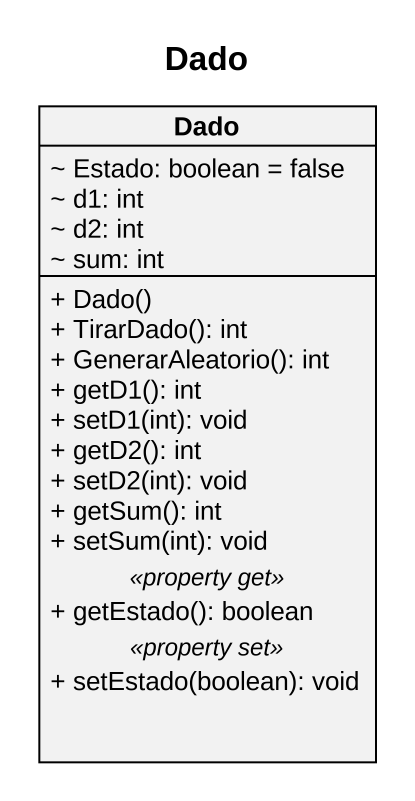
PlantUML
@startuml
title Dado
hide circle
hide empty members
skinparam classAttributeIconSize 0
class Dado {
  ~ Estado: boolean = false
  ~ d1: int
  ~ d2: int
  ~ sum: int
  --
  + Dado()
  + TirarDado(): int
  + GenerarAleatorio(): int
  + getD1(): int
  + setD1(int): void
  + getD2(): int
  + setD2(int): void
  + getSum(): int
  + setSum(int): void
  .. <<property get>> ..
  + getEstado(): boolean
  .. <<property set>> ..
  + setEstado(boolean): void
}
@enduml
